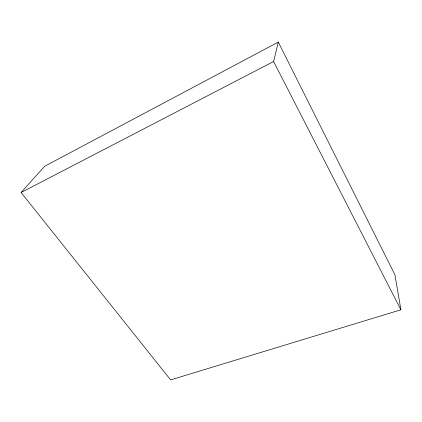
<?xml version="1.0" encoding="UTF-8"?>
<svg xmlns="http://www.w3.org/2000/svg" width="422" height="422" viewBox="0 0 422 422"><rect width="100%" height="100%" fill="white"/><g stroke="black" fill="none" stroke-linecap="round" stroke-linejoin="round"><path stroke-width="0.63" d="M400.9 309.785L273.604 61.512L278.298 42.11L44.637 166.289L21.1 192.522L170.636 379.89L400.9 309.785L394.934 274.817L278.298 42.11M21.1 192.522L273.604 61.512"/></g></svg>
